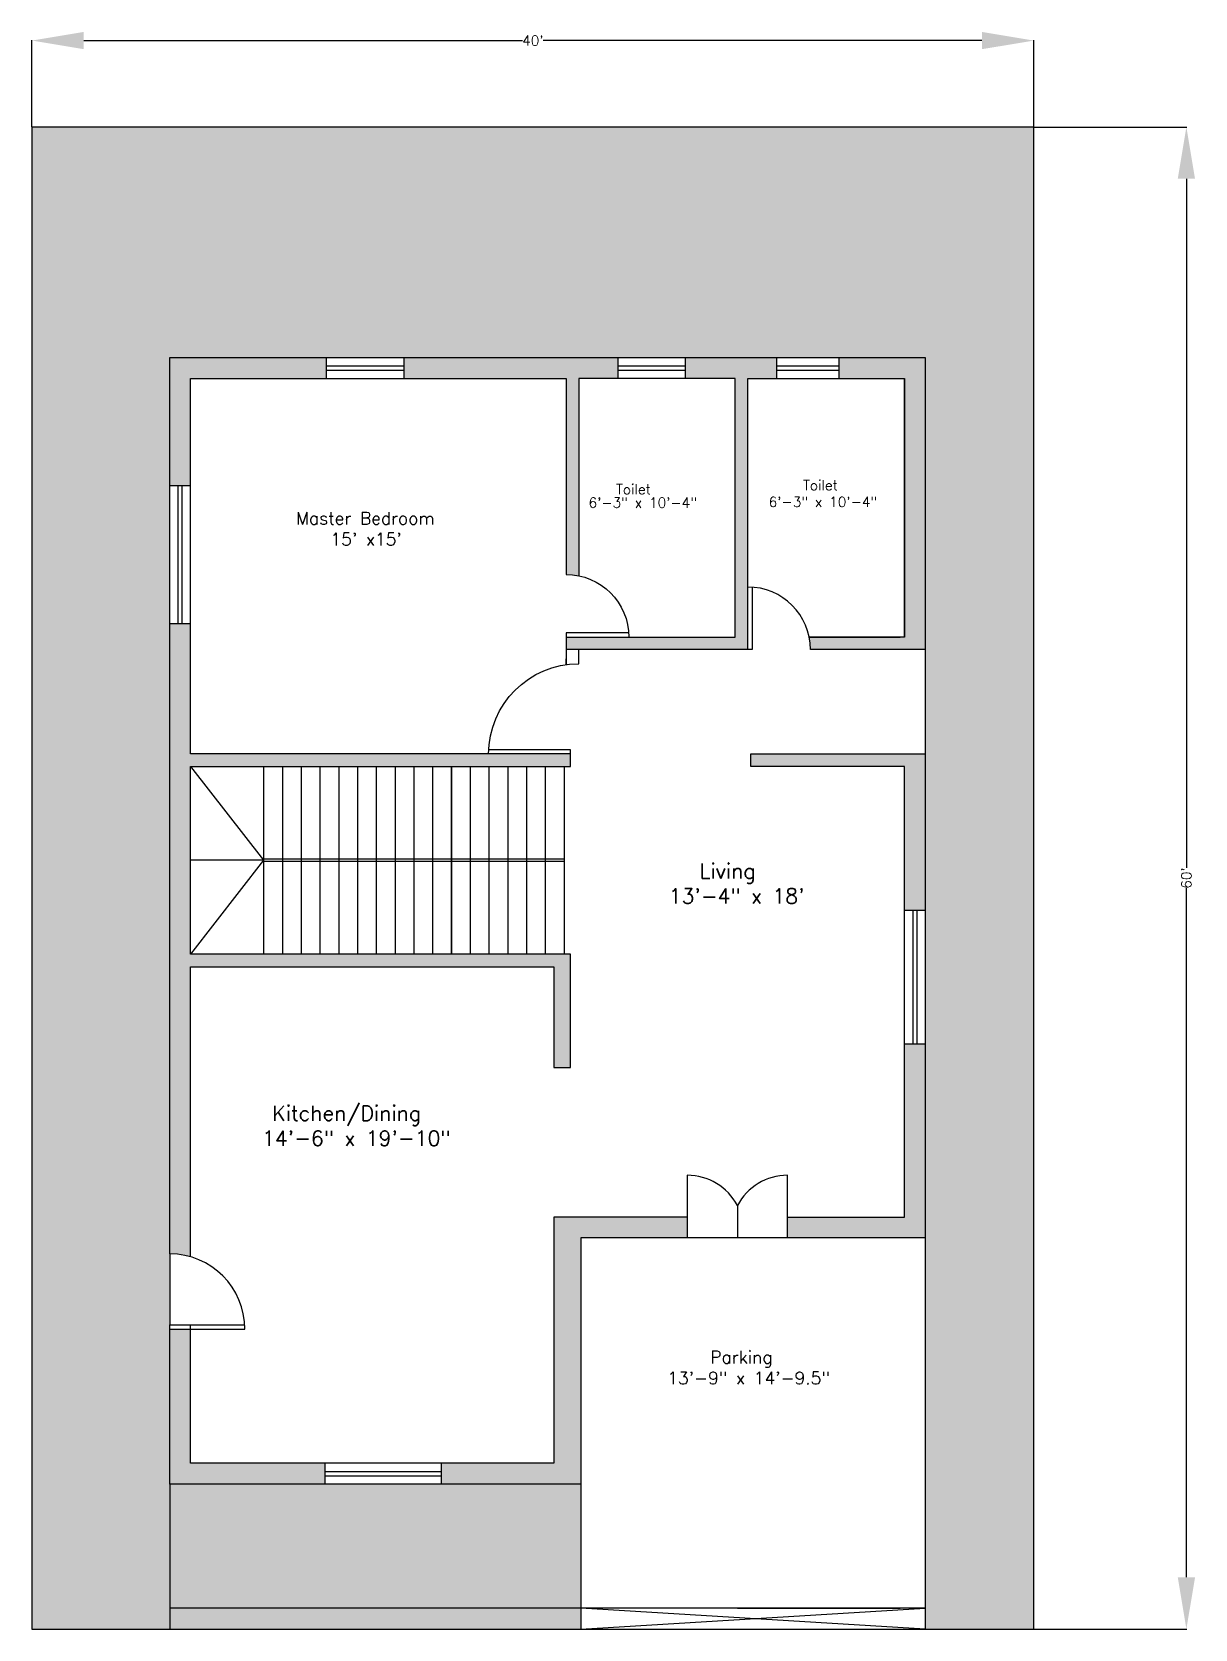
# Model space of a CAD drawing. Header units: inches. Extents: x 57027 to 57584, y 43105 to 43870.
import ezdxf

# ---------------------------------------------------------------- set-up
doc = ezdxf.new("R2010")
doc.units = ezdxf.units.IN
doc.header["$MEASUREMENT"] = 0
doc.styles.get("Standard").update_dxf_attribs({"font": 'simplex.shx', "height": 4.8})
doc.dimstyles.get("Standard").update_dxf_attribs({"dimtxt": 4.8, "dimasz": 24.8125, "dimexe": 0.18, "dimexo": 0.0625, "dimgap": 0.09, "dimtad": 0, "dimdec": 4, "dimzin": 0, "dimdsep": 46, "dimlunit": 4, "dimtxsty": 'Standard', "dimcen": 16.28125, "dimadec": 0, "dimazin": 0, "dimtfac": 1, "dimtdec": 4, "dimtofl": 0, "dimtmove": 0, "dimatfit": 3, "dimfxl": 1, "dimtolj": 1, "dimtzin": 0, "dimarcsym": 0})

# ---------------------------------------------------------------- blocks, each defined once
blk = doc.blocks.new('*D2')
at = {"color": 0, "lineweight": -2, "transparency": 16777216}
for p, q in [((57027.01, 43824.84), (57027.01, 43866.39)), ((57051.82, 43866.21), (57262.12, 43866.21)), ((57482.2, 43866.21), (57271.9, 43866.21)), ((57507.01, 43824.84), (57507.01, 43866.39))]:
    blk.add_line(p, q, dxfattribs=at)
at = {"color": 0, "transparency": 16777216}
for points in [[(57051.82, 43870.35), (57051.82, 43862.08), (57027.01, 43866.21)], [(57482.2, 43870.35), (57482.2, 43862.08), (57507.01, 43866.21)]]:
    blk.add_solid(points, dxfattribs=at)
at = {"layer": 'Defpoints', "color": 0, "transparency": 16777216}
for p in [(57507.01, 43866.21), (57027.01, 43824.78), (57507.01, 43824.78)]:
    blk.add_point(p, dxfattribs=at)
at = {"color": 0, "transparency": 16777216, "insert": (57267.01, 43866.21), "char_height": 4.8, "attachment_point": 5}
blk.add_mtext("\\A1;40'", dxfattribs=at)
blk = doc.blocks.new('*D3')
at = {"color": 0, "lineweight": -2, "transparency": 16777216}
for p, q in [((57507.07, 43824.78), (57580.32, 43824.78)), ((57580.14, 43799.96), (57580.14, 43469.67)), ((57580.14, 43129.59), (57580.14, 43459.89)), ((57507.07, 43104.78), (57580.32, 43104.78))]:
    blk.add_line(p, q, dxfattribs=at)
at = {"color": 0, "transparency": 16777216}
for points in [[(57576.01, 43799.96), (57584.28, 43799.96), (57580.14, 43824.78)], [(57576.01, 43129.59), (57584.28, 43129.59), (57580.14, 43104.78)]]:
    blk.add_solid(points, dxfattribs=at)
at = {"layer": 'Defpoints', "color": 0, "transparency": 16777216}
for p in [(57507.01, 43824.78), (57507.01, 43104.78), (57580.14, 43104.78)]:
    blk.add_point(p, dxfattribs=at)
at = {"color": 0, "transparency": 16777216, "insert": (57580.14, 43464.78), "char_height": 4.8, "attachment_point": 5, "rotation": 90}
blk.add_mtext("\\A1;60'", dxfattribs=at)

msp = doc.modelspace()

# ---------------------------------------------------------------- hatches: boundary and pattern name
at = {"true_color": 0x136734}
h = msp.add_hatch(dxfattribs=at)
h.set_pattern_fill('GRASS', color=116, scale=10)
h.paths.add_polyline_path([(57507.00958, 43824.77579), (57027.00958, 43824.77579), (57027.00958, 43104.77579), (57093.00958, 43104.77579), (57093.00958, 43120.77579), (57093.00958, 43174.27579), (57093.00958, 43250.59538), (57093.00958, 43284.59538), (57093.00958, 43422.27579), (57093.00958, 43514.27579), (57093.00958, 43714.27579), (57293.00958, 43714.27579), (57368.00958, 43714.27579), (57455.00958, 43714.27579), (57455.00958, 43104.77579), (57507.00958, 43104.77579)])
h.paths.add_polyline_path([(57290.00958, 43174.27579), (57093.00958, 43174.27579), (57093.00958, 43120.77579), (57093.00958, 43114.77579), (57290.00958, 43114.77579)], flags=17)
at = {"true_color": 0x000000}
h = msp.add_hatch(color=18, dxfattribs=at)
h.dxf.hatch_style = 1
h.paths.add_polyline_path([(57103.00958, 43704.27579), (57168.03595, 43704.27579), (57168.03595, 43714.27579), (57093.00958, 43714.27579), (57093.00958, 43652.94477), (57103.00958, 43652.94477)])
h.paths.add_polyline_path([(57307.65821, 43714.27579), (57283.00958, 43714.27579), (57205.10792, 43714.27579), (57205.10792, 43704.27579), (57283.00958, 43704.27579), (57283.00958, 43610.27579, -0.050382044), (57289.00958, 43609.66967), (57289.00958, 43704.27579), (57307.65821, 43704.27579)])
h.paths.add_polyline_path([(57383.72815, 43714.27579), (57358.00958, 43714.27579), (57339.91566, 43714.27579), (57339.91566, 43704.27579), (57364.00958, 43704.27579), (57364.00958, 43580.27579), (57358.00958, 43580.27579), (57283.00958, 43580.27579), (57283.00958, 43574.27579), (57358.00958, 43574.27579), (57370.00958, 43574.27579), (57370.00958, 43704.27579), (57383.72815, 43704.27579)])
h.paths.add_polyline_path([(57455.00958, 43714.27579), (57413.57847, 43714.27579), (57413.57847, 43704.27579), (57445.00958, 43704.27579), (57445.00958, 43580.27579), (57399.40346, 43580.27579, -0.050382044), (57400.00958, 43574.27579), (57455.00958, 43574.27579)])
h.paths.add_polyline_path([(57290.00958, 43292.27579), (57341.00958, 43292.27579), (57341.00958, 43294.77579), (57341.00958, 43302.27579), (57277.00958, 43302.27579), (57277.00958, 43184.27579), (57223.00936, 43184.27579), (57223.00936, 43174.27579), (57290.00958, 43174.27579)])
h.paths.add_polyline_path([(57167.34501, 43184.27579), (57103.00958, 43184.27579), (57103.00958, 43248.59538), (57093.00958, 43248.59538), (57093.00958, 43174.27579), (57167.34501, 43174.27579)])
h.paths.add_polyline_path([(57285.00958, 43428.27579), (57103.00958, 43428.27579), (57103.00958, 43518.27579), (57285.00958, 43518.27579), (57285.00958, 43524.27579), (57283.00958, 43524.27579), (57103.00958, 43524.27579), (57103.00958, 43586.70773), (57093.00958, 43586.70773), (57093.00958, 43514.27579), (57093.00958, 43422.27579), (57093.00958, 43284.59538, -0.070486405), (57103.00958, 43283.17861), (57103.00958, 43422.27579), (57277.00958, 43422.27579), (57277.00958, 43373.92373), (57285.00958, 43373.92373)])
h = msp.add_hatch(color=18, dxfattribs=at)
h.dxf.hatch_style = 1
h.paths.add_polyline_path([(57455.00958, 43385.27663), (57445.00958, 43385.27663), (57445.00958, 43302.27579), (57389.00958, 43302.27579), (57389.00958, 43292.27579), (57455.00958, 43292.27579)])
h.paths.add_polyline_path([(57455.00958, 43524.27579), (57371.49345, 43524.27579), (57371.49345, 43518.27579), (57445.00958, 43518.27579), (57445.00958, 43449.17151), (57455.00958, 43449.17151)])
h = msp.add_hatch(color=18, dxfattribs=at)
h.dxf.hatch_style = 1
h.paths.add_polyline_path([(57290.00958, 43114.77579), (57093.00958, 43114.77579), (57093.00958, 43104.77579), (57290.00958, 43104.77579)])

# ---------------------------------------------------------------- linework, layer by layer
for p, q in [((57168.03595, 43714.27579), (57168.03595, 43704.27579)), ((57205.10792, 43714.27579), (57205.10792, 43704.27579)), ((57307.65821, 43714.27579), (57307.65821, 43704.27579)), ((57339.91566, 43714.27579), (57339.91566, 43704.27579)), ((57383.72815, 43714.27579), (57383.72815, 43704.27579)), ((57413.57847, 43714.27579), (57413.57847, 43704.27579)), ((57168.03595, 43710.27579), (57205.10792, 43710.27579)), ((57168.03595, 43708.27579), (57205.10792, 43708.27579)), ((57307.65821, 43710.27579), (57339.91566, 43710.27579)), ((57307.65821, 43708.27579), (57339.91566, 43708.27579)), ((57383.72815, 43710.27579), (57413.57847, 43710.27579)), ((57383.72815, 43708.27579), (57413.57847, 43708.27579)), ((57093.00958, 43652.94477), (57103.00958, 43652.94477)), ((57097.00958, 43586.70773), (57097.00958, 43652.94477)), ((57099.00958, 43586.70773), (57099.00958, 43652.94477)), ((57093.00958, 43586.70773), (57103.00958, 43586.70773)), ((57137.97756, 43518.27579), (57137.97756, 43428.27579)), ((57146.97756, 43518.27579), (57146.97756, 43428.27579)), ((57155.97756, 43518.27579), (57155.97756, 43428.27579)), ((57164.97756, 43518.27579), (57164.97756, 43428.27579)), ((57173.97756, 43518.27579), (57173.97756, 43428.27579)), ((57182.97756, 43518.27579), (57182.97756, 43428.27579)), ((57191.97756, 43518.27579), (57191.97756, 43428.27579)), ((57200.97756, 43518.27579), (57200.97756, 43428.27579)), ((57209.97756, 43518.27579), (57209.97756, 43428.27579)), ((57218.97756, 43518.27579), (57218.97756, 43428.27579)), ((57236.97756, 43518.27579), (57236.97756, 43428.27579)), ((57245.97756, 43518.27579), (57245.97756, 43428.27579)), ((57254.97756, 43518.27579), (57254.97756, 43428.27579)), ((57263.97756, 43518.27579), (57263.97756, 43428.27579)), ((57272.97756, 43518.27579), (57272.97756, 43428.27579)), ((57281.97756, 43518.27579), (57281.97756, 43428.27579)), ((57137.97756, 43473.27579), (57103.00958, 43473.27579)), ((57281.97756, 43473.77579), (57137.97756, 43473.77579)), ((57281.97756, 43472.77579), (57137.97756, 43472.77579)), ((57455.00958, 43449.17151), (57445.00958, 43449.17151)), ((57449.00958, 43449.17151), (57449.00958, 43385.27663)), ((57451.00958, 43449.17151), (57451.00958, 43385.27663)), ((57445.00958, 43385.27663), (57455.00958, 43385.27663)), ((57365.00958, 43307.8192), (57365.00958, 43292.27579)), ((57167.34501, 43184.27579), (57167.34501, 43174.27579)), ((57167.34501, 43180.27579), (57223.00936, 43180.27579)), ((57223.00936, 43184.27579), (57223.00936, 43174.27579)), ((57167.34501, 43178.27579), (57223.00936, 43178.27579)), ((57365.00958, 43114.77579), (57443.00958, 43114.77579))]:
    msp.add_line(p, q)
for points in [[(57507.00958, 43104.77579), (57507.00958, 43824.77579), (57027.00958, 43824.77579), (57027.00958, 43104.77579)], [(57227.97756, 43518.27579), (57227.97756, 43428.27579)]]:
    msp.add_lwpolyline(points, close=True)
for points in [[(57093.00958, 43422.27579), (57093.00958, 43514.27579), (57093.00958, 43714.27579), (57293.00958, 43714.27579)], [(57283.00958, 43714.27579), (57368.00958, 43714.27579)], [(57358.00958, 43714.27579), (57455.00958, 43714.27579), (57455.00958, 43104.77579), (57290.00958, 43114.77579)], [(57312.94284, 43582.27579), (57283.00958, 43582.27579), (57283.00958, 43580.27579), (57358.00958, 43580.27579), (57364.00958, 43580.27579), (57364.00958, 43704.27579), (57289.00958, 43704.27579), (57289.00958, 43609.66967)], [(57370.00958, 43574.27579), (57370.00958, 43704.27579), (57445.00958, 43704.27579)], [(57370.00958, 43704.27579), (57433.00958, 43704.27579)], [(57445.00958, 43580.27579), (57445.00958, 43704.27579), (57445.00958, 43580.27579), (57399.40346, 43580.27579), (57433.00958, 43580.27579), (57443.00958, 43580.27579)], [(57372.00958, 43604.20905), (57372.00958, 43574.27579), (57358.00958, 43574.27579), (57283.00958, 43574.27579)], [(57283.00958, 43582.27579), (57283.00958, 43567.0571), (57283.00958, 43569.87579)], [(57443.00958, 43574.27579), (57433.00958, 43574.27579), (57400.00958, 43574.27579)], [(57285.00958, 43524.27579), (57285.00958, 43526.27579), (57283.00958, 43526.27579), (57245.8559, 43526.27579)], [(57389.00958, 43302.27579), (57445.00958, 43302.27579), (57445.00958, 43518.27579), (57371.49345, 43518.27579), (57371.49345, 43524.27579), (57455.00958, 43524.27579)], [(57103.00958, 43518.27579), (57137.97756, 43473.27579), (57103.00958, 43428.27579)], [(57093.00958, 43284.59538), (57093.00958, 43422.27579)], [(57341.00958, 43302.27579), (57277.00958, 43302.27579), (57277.00958, 43184.27579), (57103.00958, 43184.27579), (57103.00958, 43250.59538)], [(57455.00958, 43292.27579), (57290.00958, 43292.27579), (57290.00958, 43104.77579), (57455.00958, 43114.77579), (57093.00958, 43114.77579)], [(57290.00958, 43174.27579), (57093.00958, 43174.27579), (57093.00958, 43250.59538)], [(57093.00958, 43174.27579), (57093.00958, 43120.77579), (57093.00958, 43104.77579)]]:
    msp.add_lwpolyline(points)
for points in [[(57103.00958, 43283.17861), (57103.00958, 43422.27579), (57277.00958, 43422.27579), (57277.00958, 43373.92373), (57285.00958, 43373.92373), (57285.00958, 43428.27579), (57103.00958, 43428.27579), (57103.00958, 43518.27579), (57285.00958, 43518.27579), (57285.00958, 43524.27579), (57283.00958, 43524.27579), (57103.00958, 43524.27579), (57103.00958, 43704.27579), (57283.00958, 43704.27579), (57283.00958, 43610.27579, -0.414213562), (57313.00958, 43580.27579)], [(57455.00958, 43574.27579), (57400.00958, 43574.27579, 0.414213562), (57370.00958, 43604.27579)], [(57245.80958, 43524.27579, -0.414213562), (57289.00958, 43567.47579), (57289.00958, 43574.27579)], [(57389.00958, 43292.27579), (57389.00958, 43322.27579, 0.277916708), (57365.00958, 43307.8192, 0.277916708), (57341.00958, 43322.27579), (57341.00958, 43294.77579), (57341.00958, 43292.27579)], [(57093.00958, 43248.59538), (57129.00958, 43248.59538, 0.414213562), (57093.00958, 43284.59538), (57093.00958, 43250.59538), (57128.95398, 43250.59538)]]:
    msp.add_lwpolyline(points, format="xyb")

# ---------------------------------------------------------------- texts
at = {"insert": (57293.68231, 43653.50985), "char_height": 4.8, "attachment_point": 1, "line_spacing_factor": 0.8}
msp.add_mtext_dynamic_manual_height_columns('    Toilet\\P6\'-3" x 10\'-4"', width=56.5644056, gutter_width=300, heights=[13.48134], dxfattribs=at)
at = {"attachment_point": 1}
for s, width, gutter_width, heights, insert, char_height in [('     Toilet\\P6\'-3" x 10\'-4"', 57.8929995, 300, [17.16121], (57379.99202, 43655.47488), 4.8), ("Master Bedroom\\P    15' x15'", 77.2463026, 1, [26.84864], (57153.54875, 43640.21969), 6), ('   Living    \\P13\'-4" x 18\'', 79.4701892, 300, [22.50604], (57332.083, 43471.73592), 7.2), (' Kitchen/Dining\\P14\'-6" x 19\'-10"', 122.6656131, 24, [36.86238], (57137.23753, 43355.65502), 7.2), ('     Parking\\P13\'-9" x 14\'-9.5"', 90.2151557, 24, [0], (57331.4172, 43238.09346), 6)]:
    msp.add_mtext_dynamic_manual_height_columns(s, width=width, gutter_width=gutter_width, heights=heights, dxfattribs=dict(at, insert=insert, char_height=char_height))

# ---------------------------------------------------------------- dimensions: what is measured, and where the dimension line sits
dim = msp.add_linear_dim(base=(57507.00958, 43866.21284), p1=(57027.00958, 43824.77579), p2=(57507.00958, 43824.77579), dimstyle='Standard', override={"dimtxt": 66})
dim.commit()
dim.dimension.update_dxf_attribs({"geometry": '*D2', "text_midpoint": (57267.00958, 43866.21284)})
dim = msp.add_linear_dim(base=(57580.14442, 43104.77579), p1=(57507.00958, 43824.77579), p2=(57507.00958, 43104.77579), angle=90, dimstyle='Standard')
dim.commit()
dim.dimension.update_dxf_attribs({"geometry": '*D3', "text_midpoint": (57580.14442, 43464.77579)})

doc.saveas('drawing.dxf')
